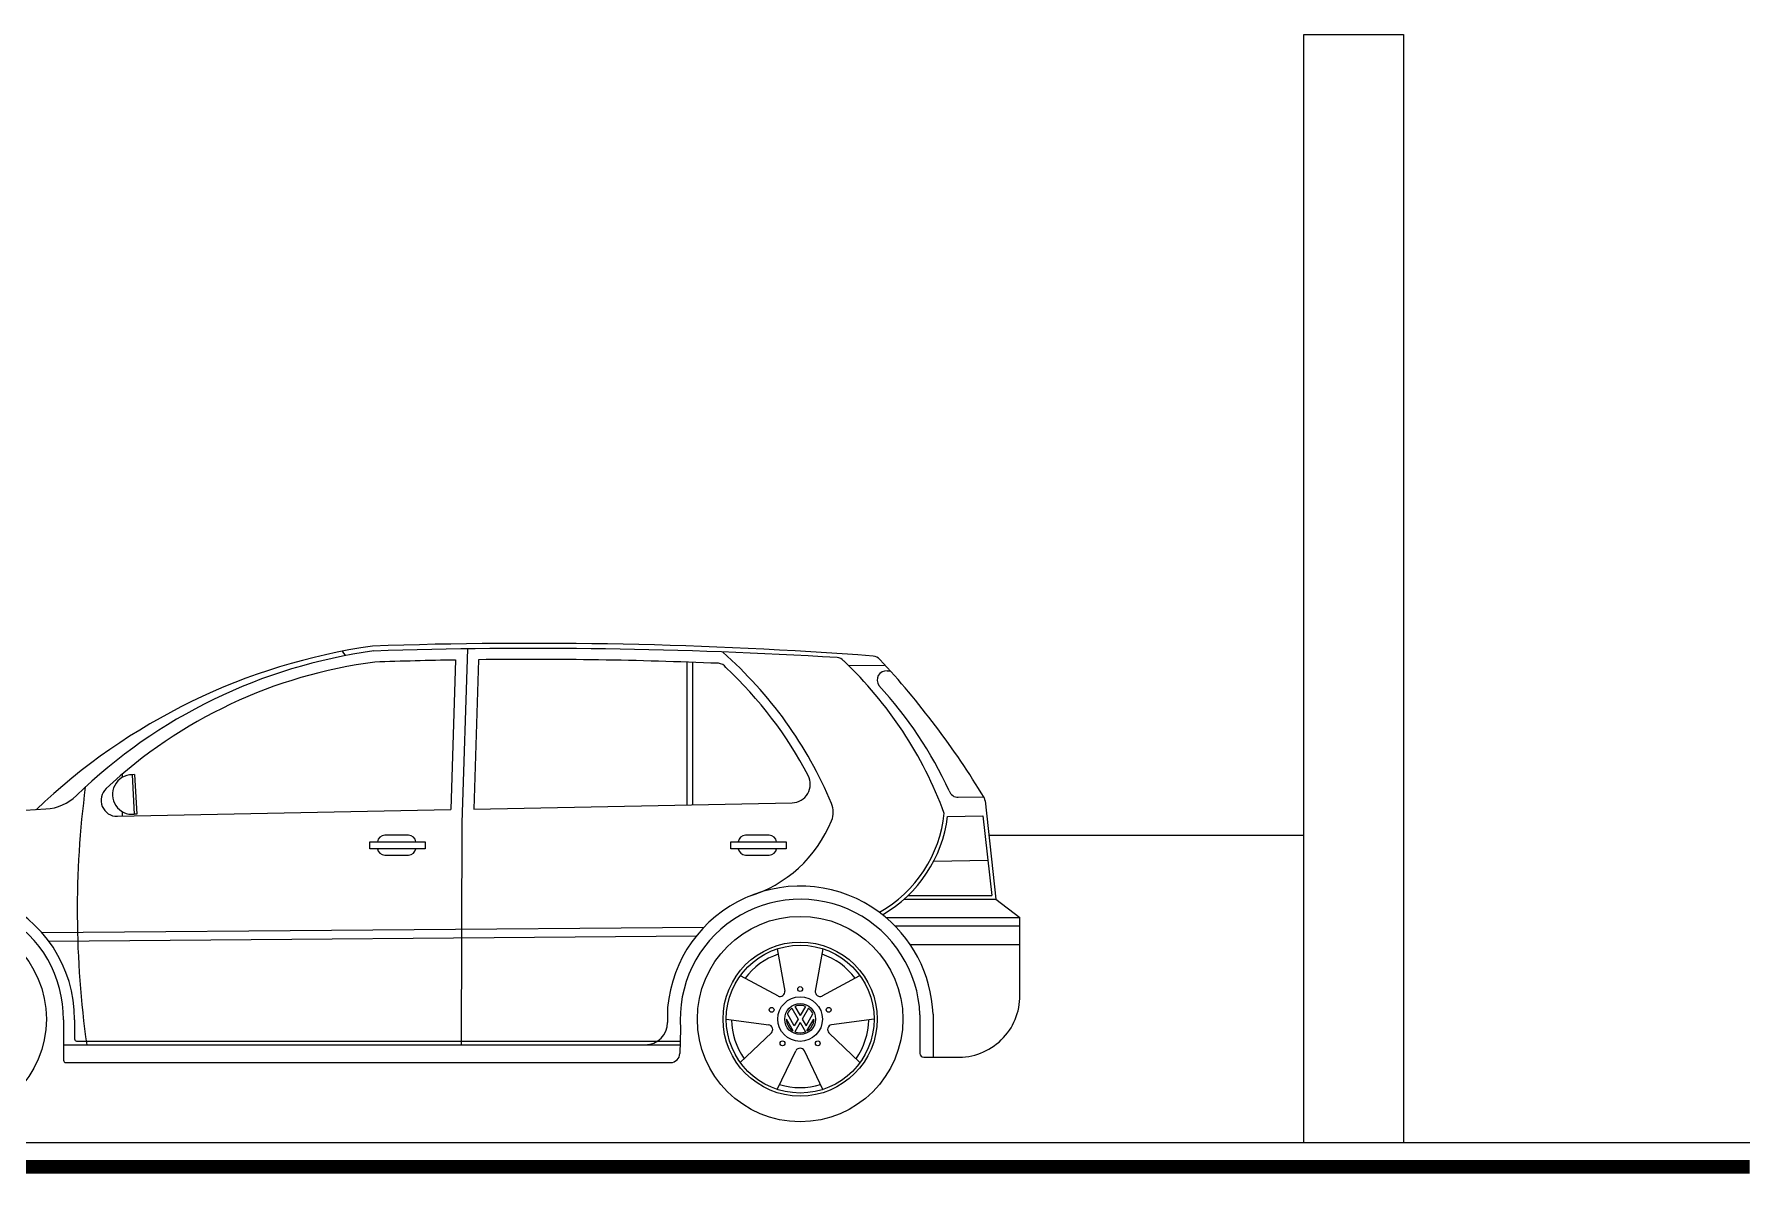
# Model space of a CAD drawing. Extents: x 152 to 700, y -120 to 84.
# Drawn here: x 179.789 to 182.477, y 70.206 to 71.984 of the extents above; entities that cross this region are included whole.
import ezdxf

# ---------------------------------------------------------------- set-up
doc = ezdxf.new("R2010")
doc.units = 0
doc.header["$LTSCALE"] = 0.03
doc.layers.get('0').update_dxf_attribs({"linetype": 'CONTINUOUS'})
doc.layers.add('MUEBLES', color=8, linetype='CONTINUOUS')

msp = doc.modelspace()

# ---------------------------------------------------------------- linework, layer by layer
at = {"ltscale": 0.03}
for p, q in [((181.7704, 70.2541), (181.7704, 71.9844)), ((181.7704, 71.9844), (181.9259, 71.9844)), ((181.9259, 71.9844), (181.9259, 70.2541)), ((181.2786, 70.7341), (181.7704, 70.7341)), ((168.5445, 70.2541), (182.4665, 70.2541))]:
    msp.add_line(p, q, dxfattribs=at)
at = {"ltscale": 0.03, "const_width": 0.0211}
msp.add_lwpolyline([(168.5445, 70.2164), (182.4665, 70.2164)], dxfattribs=at)
at = {"layer": 'MUEBLES'}
for p, q in [((180.4647, 71.0253), (180.456, 70.7533)), ((180.2693, 71.0215), (180.2741, 71.0147)), ((180.4462, 71.0078), (180.4387, 70.7741)), ((180.4821, 71.0081), (180.4746, 70.7748)), ((180.807, 71.0043), (180.807, 70.7815)), ((180.8162, 71.004), (180.8162, 70.7817)), ((181.0597, 70.9989), (181.1158, 70.9994)), ((181.1201, 70.9906), (181.1249, 70.9906)), ((179.9256, 70.829), (179.9256, 70.8241)), ((179.9452, 70.8287), (179.9412, 70.8285)), ((179.9412, 70.8285), (179.9446, 70.7668)), ((179.9452, 70.8287), (179.9487, 70.767)), ((180.4746, 70.7748), (180.9716, 70.7848)), ((181.231, 70.7933), (181.2705, 70.7941)), ((181.2727, 70.7879), (181.2896, 70.6342)), ((179.9185, 70.7636), (180.4387, 70.7741)), ((179.9256, 70.771), (179.9256, 70.7637)), ((179.9487, 70.767), (179.9446, 70.7668)), ((181.2142, 70.7631), (181.2695, 70.7643)), ((181.2695, 70.7643), (181.2831, 70.64)), ((180.3728, 70.734), (180.3357, 70.734)), ((180.456, 70.7533), (180.4552, 70.4069)), ((180.936, 70.734), (180.8989, 70.734)), ((180.3125, 70.7237), (180.3989, 70.7237)), ((180.3125, 70.7131), (180.3125, 70.7237)), ((180.3989, 70.7131), (180.3125, 70.7131)), ((180.3357, 70.7032), (180.3728, 70.7032)), ((180.3989, 70.7237), (180.3989, 70.7131)), ((180.8757, 70.7131), (180.8757, 70.7237)), ((180.8757, 70.7237), (180.9621, 70.7237)), ((180.9621, 70.7131), (180.8757, 70.7131)), ((180.8989, 70.7032), (180.936, 70.7032)), ((180.9621, 70.7237), (180.9621, 70.7131)), ((181.1926, 70.6934), (181.2771, 70.6953)), ((181.1464, 70.6342), (181.2896, 70.6342)), ((181.1527, 70.64), (181.2831, 70.64)), ((181.2896, 70.6342), (181.3269, 70.6054)), ((181.1184, 70.6054), (181.3269, 70.6054)), ((181.3269, 70.4891), (181.3269, 70.6054)), ((179.8006, 70.582), (180.834, 70.5904)), ((179.8113, 70.5687), (180.8222, 70.577)), ((181.1322, 70.5925), (181.3269, 70.5925)), ((180.9484, 70.5568), (180.9604, 70.4908)), ((181.0198, 70.5568), (181.0078, 70.4908)), ((181.1559, 70.5637), (181.3269, 70.5637)), ((180.8907, 70.5149), (180.9497, 70.4831)), ((181.0185, 70.4831), (181.0775, 70.5149)), ((180.7773, 70.4654), (180.7773, 70.4419)), ((180.9711, 70.4642), (180.981, 70.447)), ((180.9757, 70.4669), (180.9841, 70.4524)), ((180.9925, 70.4669), (180.9841, 70.4524)), ((180.9971, 70.4642), (180.9872, 70.447)), ((179.8343, 70.446), (179.8343, 70.3827)), ((179.8515, 70.446), (179.8515, 70.4162)), ((180.7975, 70.432), (180.7963, 70.3934)), ((180.8687, 70.447), (180.9351, 70.4381)), ((180.9734, 70.4285), (180.9627, 70.447)), ((180.975, 70.4365), (180.9643, 70.455)), ((180.981, 70.447), (180.975, 70.4365)), ((180.9841, 70.4417), (180.9757, 70.4272)), ((180.9841, 70.4417), (180.9925, 70.4272)), ((180.9872, 70.447), (180.9933, 70.4365)), ((180.9933, 70.4365), (181.0039, 70.455)), ((180.9948, 70.4285), (181.0055, 70.447)), ((181.0995, 70.447), (181.0331, 70.4381)), ((181.1712, 70.4538), (181.1712, 70.3933)), ((181.1916, 70.4546), (181.1916, 70.3875)), ((179.8343, 70.4069), (180.7967, 70.4069)), ((179.8543, 70.4127), (180.7971, 70.4127)), ((180.9392, 70.4255), (180.8907, 70.3792)), ((181.029, 70.4255), (181.0775, 70.3792)), ((179.8378, 70.3792), (180.7818, 70.3792)), ((180.9484, 70.3373), (180.9775, 70.3977)), ((181.0198, 70.3373), (180.9907, 70.3977)), ((181.177, 70.3875), (181.2327, 70.3875))]:
    msp.add_line(p, q, dxfattribs=at)
for centre, radius in [((179.6471, 70.447), 0.1604), ((180.9841, 70.447), 0.1604), ((180.9841, 70.447), 0.1203), ((180.9841, 70.447), 0.1154), ((180.9841, 70.4939), 0.00376), ((180.9396, 70.4615), 0.00376), ((180.9841, 70.447), 0.0348), ((180.9841, 70.447), 0.0241), ((181.0287, 70.4615), 0.00376), ((180.9566, 70.4091), 0.00376), ((181.0116, 70.4091), 0.00376)]:
    msp.add_circle(centre, radius, dxfattribs=at)
for centre, radius, start, end in [((180.4528, 70.0823), 0.9569, 98.1783, 133.7121), ((180.5633, 63.8049), 7.2288, 85.75511, 91.95505), ((180.5702, 63.2549), 7.7709, 86.52088, 91.85514), ((180.4306, 70.2011), 0.8283, 97.7737, 134.0907), ((180.4168, 70.2553), 0.7553, 97.353, 133.0911), ((180.5634, 63.9779), 7.0307, 90.95525, 91.98242), ((180.5634, 63.9779), 7.0307, 87.60974, 90.66263), ((180.856, 70.988), 0.0145, 32.5432, 87.7147), ((180.438, 70.5347), 0.6451, 22.685, 48.7526), ((181.0408, 70.997), 0.0145, 39.3632, 86.4865), ((180.625, 70.5539), 0.6221, 20.1568, 46.643), ((181.0973, 70.9994), 0.0145, 38.7784, 85.8848), ((180.1353, 70.1052), 1.3279, 31.1861, 42.8642), ((180.438, 70.5346), 0.6307, 27.6412, 46.9805), ((181.1185, 70.9765), 0.0142, 83.2153, 217.3916), ((180.6299, 70.5307), 0.6472, 24.9133, 42.492), ((181.3489, 70.616), 1.4932, 172.5645, 188.05), ((179.9415, 70.7976), 0.0309, 90.4915, 275.8779), ((180.971, 70.8138), 0.029, 271.1527, 27.6412), ((179.8021, 70.8499), 0.075, 273.5999, 314.0907), ((179.9179, 70.7886), 0.025, 133.0911, 271.1527), ((181.0009, 70.77), 0.035, 337.7505, 22.685), ((181.2307, 70.8078), 0.0145, 197.967, 271.2402), ((181.2583, 70.7863), 0.0145, 6.2649, 26.4593), ((181.2583, 70.7863), 0.0145, 6.2649, 26.4593), ((179.918, 69.0086), 1.7699, 93.5999, 110.5514), ((180.8433, 70.8345), 0.2052, 286.94, 337.7505), ((181.01, 70.7883), 0.2, 299.2573, 354.2727), ((181.01, 70.7883), 0.2058, 299.9562, 352.9747), ((180.3357, 70.7225), 0.0115, 90, 173.8819), ((180.3728, 70.7225), 0.0115, 6.1181, 90), ((180.8989, 70.7225), 0.0115, 90, 173.8819), ((180.936, 70.7225), 0.0115, 6.1181, 90), ((180.3357, 70.7147), 0.0115, 188.0053, 270), ((180.3728, 70.7147), 0.0115, 270, 351.9947), ((180.8989, 70.7147), 0.0115, 188.0053, 270), ((180.936, 70.7147), 0.0115, 270, 351.9947), ((179.6471, 70.447), 0.2043, 359.7021, 134.1237), ((180.9841, 70.447), 0.2076, 53.4534, 174.929), ((179.6471, 70.447), 0.1872, 359.6929, 180), ((180.9841, 70.447), 0.1872, 2.0832, 184.5987), ((180.9841, 70.447), 0.2076, 2.0832, 53.4518), ((180.9841, 70.447), 0.107, 108.6114, 143.3886), ((180.9841, 70.447), 0.107, 36.6114, 71.3886), ((180.9529, 70.4899), 0.00756, 245.0125, 6.9875), ((181.0153, 70.4899), 0.00756, 173.0125, 294.9875), ((181.2316, 70.483), 0.0955, 270.6628, 3.6135), ((180.9841, 70.447), 0.0214, 127.1808, 158.0265), ((180.9841, 70.447), 0.0214, 67.1808, 112.8192), ((180.9841, 70.447), 0.0214, 21.9735, 52.8192), ((180.7423, 70.4419), 0.035, 270, 0), ((180.9841, 70.447), 0.107, 180.6114, 215.3886), ((180.9337, 70.4306), 0.00756, 317.0125, 78.9875), ((180.9841, 70.447), 0.0214, 180, 240), ((180.9841, 70.447), 0.0214, 300, 0), ((181.0345, 70.4306), 0.00756, 101.0125, 222.9875), ((180.9841, 70.447), 0.107, 324.6114, 359.3886), ((179.855, 70.4162), 0.0035, 180, 270), ((180.9841, 70.447), 0.0214, 247.1808, 292.8192), ((179.8378, 70.3827), 0.0035, 180, 270), ((180.7818, 70.3937), 0.0145, 270, 358.5669), ((180.9841, 70.394), 0.00756, 29.0125, 150.9875), ((181.177, 70.3933), 0.0058, 180, 270), ((180.9841, 70.447), 0.107, 252.6114, 287.3886)]:
    msp.add_arc(centre, radius, start, end, dxfattribs=at)

doc.saveas('drawing.dxf')
